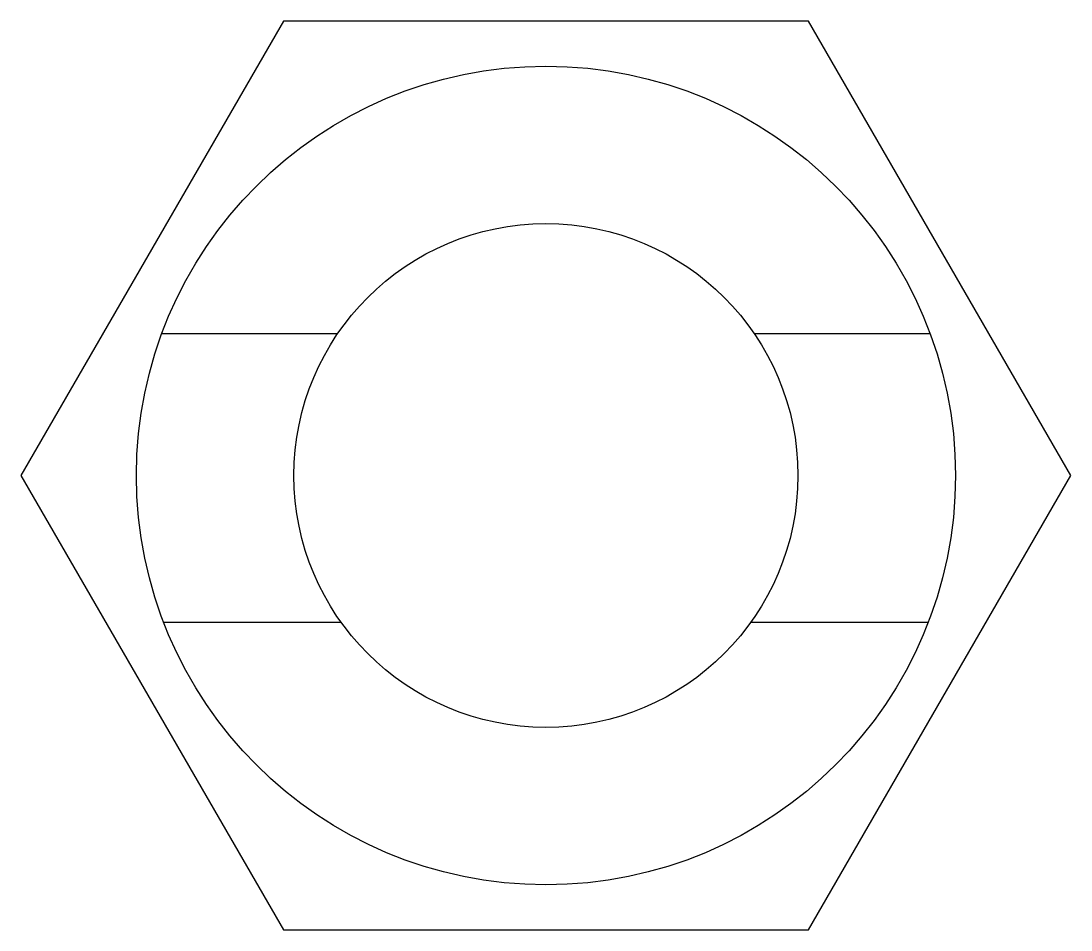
# Model space of a CAD drawing. Header units: millimetres. Extents: x 31 to 131, y 16 to 103.
import ezdxf

# ---------------------------------------------------------------- set-up
doc = ezdxf.new("R2010")
doc.units = ezdxf.units.MM
doc.header["$MEASUREMENT"] = 0

msp = doc.modelspace()

# ---------------------------------------------------------------- linework, layer by layer
for p, q in [((61.6, 72.93), (44.85, 72.93)), ((118.02, 72.93), (101.27, 72.93)), ((61.94, 45.42), (45.03, 45.42)), ((117.84, 45.42), (100.93, 45.42))]:
    msp.add_line(p, q)
at = {"elevation": 50}
msp.add_lwpolyline([(56.43, 102.72), (31.43, 59.42), (56.43, 16.12), (106.43, 16.12), (131.43, 59.42), (106.43, 102.72)], close=True, dxfattribs=at)
for centre, radius in [((81.43, 59.42), 39), ((81.43, 59.42), 24), ((81.43, 59.42, 50), 24)]:
    msp.add_circle(centre, radius)

doc.saveas('drawing.dxf')
